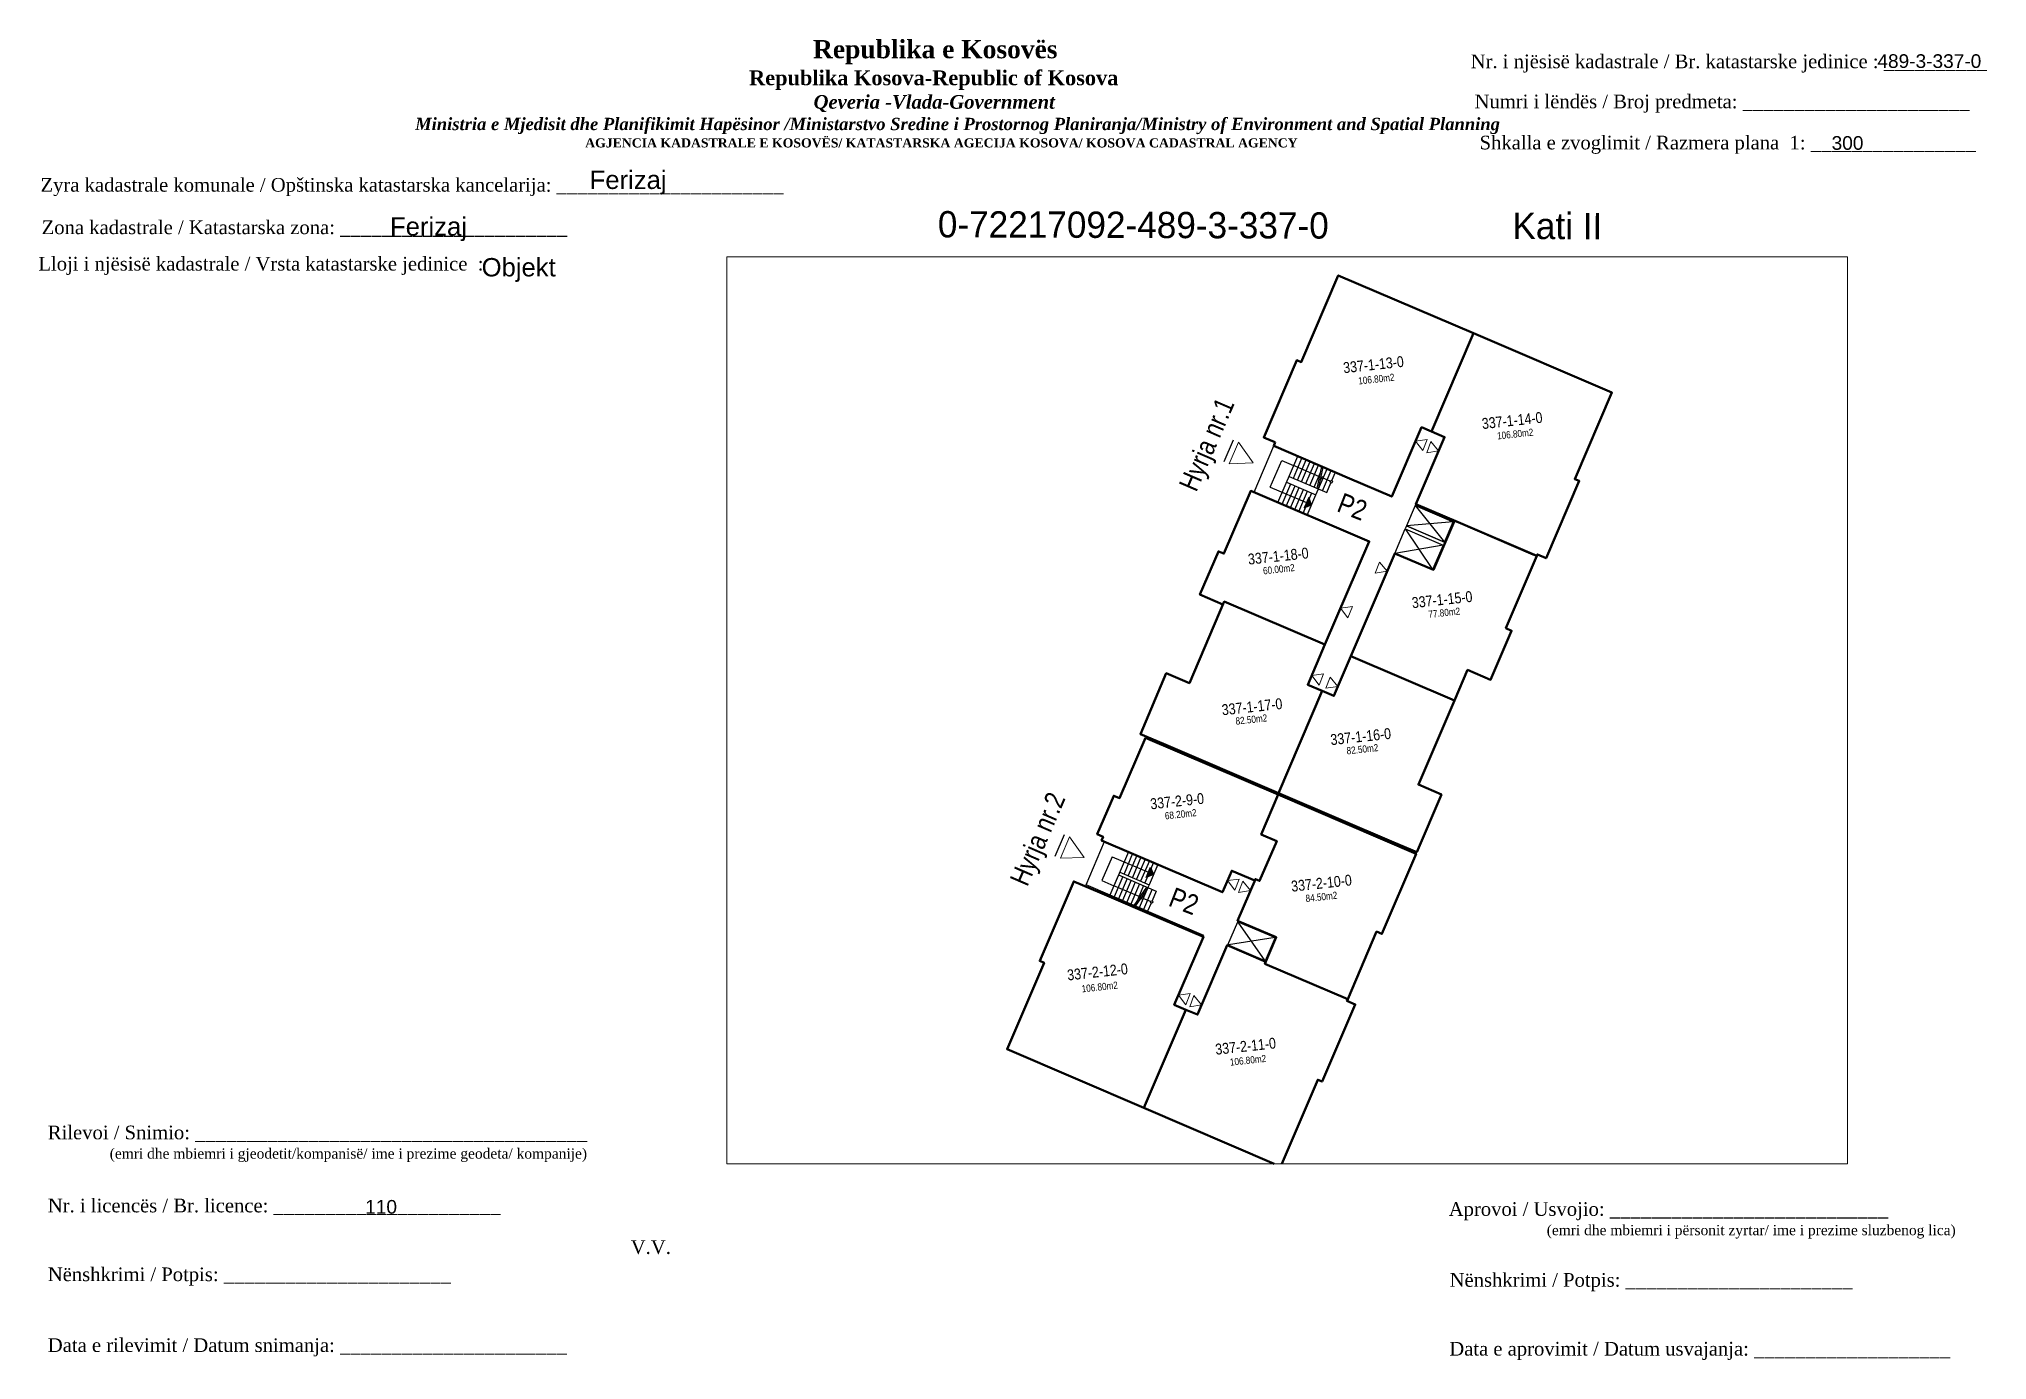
# Paper-space layout 'Kati 2' of a CAD drawing. Header units: feet, sheet in millimetres. Extents: x 2 to 288, y 2 to 196.
# The model-space entities are those that its viewports show. They can reach past a viewport. Long polylines and large blocks are cut down to what shows.
import ezdxf
from ezdxf.enums import TextEntityAlignment as Align

# ---------------------------------------------------------------- set-up
doc = ezdxf.new("R2010")
doc.units = ezdxf.units.FT
doc.header["$MEASUREMENT"] = 0
doc.layers.add('07 Kati 5', color=7, linetype='Continuous', lineweight=50)
doc.layers.add('Dyert', color=133, linetype='Continuous', lineweight=5)
doc.styles.add('Dimensionet CM', font='swissc.ttf', dxfattribs={"height": 15})

msp = doc.modelspace()

# ---------------------------------------------------------------- hatches: boundary and pattern name
at = {"layer": '07 Kati 5', "transparency": 33554687}
h = msp.add_hatch(color=0, dxfattribs=at)
h.dxf.hatch_style = 1
h.paths.add_polyline_path([(7512387.63, 4692984.96), (7512387.45, 4692985.42), (7512387.17, 4692984.77)])
h = msp.add_hatch(color=0, dxfattribs=at)
h.dxf.hatch_style = 1
h.paths.add_polyline_path([(7512377.56, 4692961.43), (7512377.1, 4692961.24), (7512377.38, 4692961.89)])

# ---------------------------------------------------------------- linework, layer by layer
for p, q in [((7512382.63, 4692989.07), (7512382.05, 4692987.69)), ((7512371.87, 4692963.96), (7512371.29, 4692962.58))]:
    msp.add_line(p, q)
at = {"color": 0, "ltscale": 10}
for p, q in [((7512385, 4692986.08), (7512385.73, 4692987.78)), ((7512385.49, 4692985.11), (7512386.75, 4692988.06)), ((7512385.73, 4692987.78), (7512386.49, 4692987.46)), ((7512386.04, 4692986.4), (7512387.91, 4692985.6)), ((7512386.2, 4692986.77), (7512388.6, 4692985.74)), ((7512374.93, 4692962.55), (7512374.28, 4692961.04)), ((7512375.97, 4692962.87), (7512374.79, 4692960.11)), ((7512374.28, 4692961.04), (7512375.05, 4692960.71)), ((7512375.34, 4692961.4), (7512377.74, 4692960.37)), ((7512375.42, 4692961.58), (7512377.29, 4692960.78))]:
    msp.add_line(p, q, dxfattribs=at)
at = {"color": 0, "lineweight": 40}
for points in [[(7512385.32, 4692988.94), (7512385.14, 4692989.02), (7512385.14, 4692989.02), (7512384.59, 4692989.25), (7512386.69, 4692994.17), (7512386.97, 4692994.05), (7512389.33, 4692999.57), (7512397.95, 4692995.88), (7512395.27, 4692989.63), (7512394.63, 4692989.9), (7512392.74, 4692985.49), (7512390.05, 4692986.64), (7512390.05, 4692986.64), (7512385.22, 4692988.71)], [(7512401.74, 4692981.8), (7512401.97, 4692981.71), (7512402.01, 4692981.8), (7512402.56, 4692981.56), (7512404.67, 4692986.48), (7512404.39, 4692986.6), (7512406.75, 4692992.11), (7512397.95, 4692995.88), (7512395.27, 4692989.63), (7512396.1, 4692989.27), (7512394.27, 4692985), (7512396.96, 4692983.85), (7512396.96, 4692983.85), (7512401.74, 4692981.8)], [(7512388.48, 4692976.06), (7512391.3, 4692982.63), (7512383.76, 4692985.85), (7512382.05, 4692981.86), (7512381.7, 4692982), (7512380.52, 4692979.25), (7512381.99, 4692978.62), (7512382.07, 4692978.8)], [(7512396.73, 4692983.95), (7512395.39, 4692980.82), (7512392.93, 4692981.87), (7512390.13, 4692975.33), (7512390.13, 4692975.32), (7512396.73, 4692972.5), (7512397.56, 4692974.45), (7512399.03, 4692973.83), (7512400.37, 4692976.95), (7512400, 4692977.11), (7512401.97, 4692981.71), (7512396.96, 4692983.85), (7512396.96, 4692983.85)], [(7512388.48, 4692976.06), (7512387.39, 4692973.51), (7512388.31, 4692973.12), (7512385.53, 4692966.61), (7512378.2, 4692969.74), (7512378.2, 4692969.74), (7512376.73, 4692970.37), (7512378.38, 4692974.24), (7512379.85, 4692973.61), (7512382.07, 4692978.8)], [(7512390.13, 4692975.32), (7512389.05, 4692972.8), (7512388.31, 4692973.12), (7512385.53, 4692966.61), (7512392.86, 4692963.47), (7512392.86, 4692963.47), (7512394.33, 4692962.84), (7512395.9, 4692966.52), (7512394.43, 4692967.15), (7512396.73, 4692972.5)], [(7512377.06, 4692970.13), (7512375.41, 4692966.29), (7512375.04, 4692966.44), (7512373.99, 4692963.99), (7512374.36, 4692963.83), (7512374.26, 4692963.6), (7512381.96, 4692960.3), (7512382.55, 4692961.67), (7512382.55, 4692961.67), (7512384.02, 4692961.04), (7512384.06, 4692961.14), (7512384.32, 4692961.02), (7512385.41, 4692963.56), (7512384.43, 4692963.98), (7512385.51, 4692966.51)], [(7512384.06, 4692961.14), (7512382.92, 4692958.48), (7512385.38, 4692957.43), (7512384.66, 4692955.75), (7512389.93, 4692953.49), (7512391.77, 4692957.79), (7512392.11, 4692957.65), (7512394.29, 4692962.75), (7512385.51, 4692966.51), (7512384.43, 4692963.98), (7512385.41, 4692963.56), (7512384.32, 4692961.02)], [(7512374.15, 4692960.28), (7512374.15, 4692960.28), (7512374.15, 4692960.28), (7512372.49, 4692960.99), (7512370.33, 4692955.93), (7512370.6, 4692955.81), (7512368.24, 4692950.3), (7512376.95, 4692946.57), (7512379.63, 4692952.82), (7512378.89, 4692953.14), (7512380.74, 4692957.46), (7512378.05, 4692958.61), (7512378.05, 4692958.61), (7512374.15, 4692960.28)], [(7512388.8, 4692953.98), (7512389.93, 4692953.49), (7512389.88, 4692953.38), (7512390.41, 4692953.16), (7512388.3, 4692948.24), (7512388.02, 4692948.36), (7512385.66, 4692942.84), (7512376.95, 4692946.57), (7512379.63, 4692952.82), (7512380.37, 4692952.51), (7512382.25, 4692956.92), (7512384.71, 4692955.87), (7512384.66, 4692955.75), (7512388.8, 4692953.98)]]:
    msp.add_lwpolyline(points, close=True, dxfattribs=at)
at = {"color": 0}
for points in [[(7512385.22, 4692988.71), (7512392.74, 4692985.49), (7512394.63, 4692989.9), (7512396.1, 4692989.27), (7512394.23, 4692984.91), (7512396.69, 4692983.86), (7512396.14, 4692982.56), (7512393.68, 4692983.62), (7512393.6, 4692983.43), (7512396.06, 4692982.38), (7512395.39, 4692980.82), (7512392.93, 4692981.87), (7512389.05, 4692972.8), (7512387.39, 4692973.51), (7512391.3, 4692982.63), (7512383.97, 4692985.77)], [(7512393.68, 4692983.62), (7512396.09, 4692982.58), (7512396.64, 4692983.88), (7512394.23, 4692984.91)], [(7512393.6, 4692983.43), (7512396.01, 4692982.4), (7512395.34, 4692980.84), (7512392.93, 4692981.87)], [(7512374.45, 4692963.52), (7512381.96, 4692960.31), (7512382.55, 4692961.67), (7512384.02, 4692961.04), (7512382.92, 4692958.48), (7512385.38, 4692957.43), (7512384.71, 4692955.87), (7512382.25, 4692956.92), (7512380.37, 4692952.51), (7512378.89, 4692953.14), (7512380.78, 4692957.55), (7512373.27, 4692960.77)], [(7512382.94, 4692958.42), (7512385.31, 4692957.41), (7512384.68, 4692955.93), (7512382.31, 4692956.95)]]:
    msp.add_lwpolyline(points, close=True, dxfattribs=at)
for points in [[(7512386.47, 4692986.65), (7512387.02, 4692987.94)], [(7512388.09, 4692986.77), (7512386.49, 4692987.46)], [(7512386.73, 4692986.54), (7512387.28, 4692987.83)], [(7512387, 4692986.43), (7512387.55, 4692987.71)], [(7512387.27, 4692986.31), (7512387.82, 4692987.6)], [(7512387.53, 4692986.2), (7512388.08, 4692987.48)], [(7512387.8, 4692986.08), (7512388.2, 4692987.01)], [(7512387.99, 4692986), (7512388.28, 4692987.4)], [(7512388.07, 4692985.97), (7512388.62, 4692987.26)], [(7512388.08, 4692985.96), (7512388.37, 4692987.36)], [(7512388.33, 4692985.86), (7512388.88, 4692987.14)], [(7512388.93, 4692986.5), (7512389.15, 4692987.03)], [(7512385.76, 4692985), (7512386.31, 4692986.29)], [(7512386.02, 4692984.88), (7512386.58, 4692986.17)], [(7512386.29, 4692984.77), (7512386.84, 4692986.06)], [(7512386.56, 4692984.66), (7512387.11, 4692985.94)], [(7512386.82, 4692984.54), (7512387.38, 4692985.83)], [(7512387.09, 4692984.43), (7512387.64, 4692985.72)], [(7512387.36, 4692984.31), (7512387.91, 4692985.6)], [(7512388.24, 4692986.71), (7512388.41, 4692986.78)], [(7512388.24, 4692986.71), (7512388.31, 4692986.54)], [(7512388.82, 4692986.46), (7512388.36, 4692986.66)], [(7512388.6, 4692985.74), (7512388.86, 4692986.36)], [(7512387.63, 4692984.96), (7512387.45, 4692985.42), (7512387.17, 4692984.77), (7512387.63, 4692984.96)], [(7512394.23, 4692984.91), (7512396.09, 4692982.58)], [(7512393.6, 4692983.43), (7512395.34, 4692980.84)], [(7512396.64, 4692983.88), (7512393.68, 4692983.62)], [(7512396.01, 4692982.4), (7512392.93, 4692981.87)], [(7512376.24, 4692962.76), (7512375.69, 4692961.47)], [(7512376.51, 4692962.64), (7512375.95, 4692961.36)], [(7512376.77, 4692962.53), (7512376.22, 4692961.24)], [(7512377.04, 4692962.41), (7512376.49, 4692961.13)], [(7512377.31, 4692962.3), (7512376.75, 4692961.01)], [(7512377.57, 4692962.19), (7512377.02, 4692960.9)], [(7512377.84, 4692962.07), (7512377.29, 4692960.78)], [(7512375.3, 4692961.31), (7512374.79, 4692960.11)], [(7512375.61, 4692961.29), (7512375.06, 4692960)], [(7512375.88, 4692961.17), (7512375.33, 4692959.88)], [(7512376.14, 4692961.06), (7512375.59, 4692959.77)], [(7512376.41, 4692960.94), (7512375.86, 4692959.66)], [(7512376.68, 4692960.83), (7512376.13, 4692959.54)], [(7512377.56, 4692961.43), (7512377.1, 4692961.24), (7512377.38, 4692961.89), (7512377.56, 4692961.43)], [(7512376.65, 4692960.03), (7512375.05, 4692960.71)], [(7512377.13, 4692960.63), (7512376.32, 4692959.46)], [(7512377.23, 4692960.59), (7512376.41, 4692959.42)], [(7512376.94, 4692960.72), (7512376.55, 4692959.79)], [(7512377.21, 4692960.6), (7512376.66, 4692959.31)], [(7512376.79, 4692959.96), (7512376.97, 4692960.03)], [(7512376.79, 4692959.96), (7512376.86, 4692959.79)], [(7512377.37, 4692959.71), (7512376.91, 4692959.91)], [(7512377.48, 4692960.49), (7512376.92, 4692959.2)], [(7512377.42, 4692959.61), (7512377.19, 4692959.09)], [(7512377.74, 4692960.37), (7512377.48, 4692959.76)], [(7512384.68, 4692955.93), (7512382.95, 4692958.39)], [(7512385.31, 4692957.41), (7512382.34, 4692956.96)]]:
    msp.add_lwpolyline(points, dxfattribs=at)
at = {"color": 0, "ltscale": 10}
for points in [[(7512385, 4692986.08), (7512387.31, 4692985.1)], [(7512387.91, 4692985.6), (7512388.07, 4692985.97)], [(7512374.93, 4692962.55), (7512377.24, 4692961.57)], [(7512377.29, 4692960.78), (7512377.21, 4692960.6)]]:
    msp.add_lwpolyline(points, dxfattribs=at)
at = {"color": 0}
for centre in [(7512388.89, 4692986.43), (7512377.45, 4692959.68)]:
    msp.add_circle(centre, 0.08, dxfattribs=at)
at = {"layer": 'Dyert', "color": 0}
for p, q in [((7512382.39, 4692987.57), (7512382.97, 4692988.95)), ((7512382.97, 4692988.95), (7512383.92, 4692987.64)), ((7512383.92, 4692987.64), (7512382.39, 4692987.57)), ((7512371.64, 4692962.46), (7512372.22, 4692963.83)), ((7512372.22, 4692963.83), (7512373.16, 4692962.52)), ((7512373.16, 4692962.52), (7512371.64, 4692962.46))]:
    msp.add_line(p, q, dxfattribs=at)
for points in [[(7512395, 4692989.12), (7512394.72, 4692988.41), (7512394.25, 4692989.02)], [(7512395.23, 4692988.99), (7512395.72, 4692988.39), (7512394.96, 4692988.27)], [(7512391.95, 4692981.32), (7512392.44, 4692980.73), (7512391.68, 4692980.61)], [(7512390.23, 4692978.49), (7512389.95, 4692977.77), (7512389.48, 4692978.38)], [(7512388.4, 4692974.21), (7512388.12, 4692973.49), (7512387.65, 4692974.1)], [(7512388.82, 4692973.99), (7512389.3, 4692973.4), (7512388.54, 4692973.28)], [(7512383.03, 4692961.14), (7512382.74, 4692960.43), (7512382.27, 4692961.04)], [(7512383.26, 4692961), (7512383.74, 4692960.41), (7512382.98, 4692960.29)], [(7512379.91, 4692953.86), (7512379.63, 4692953.14), (7512379.16, 4692953.75)], [(7512380.14, 4692953.72), (7512380.63, 4692953.12), (7512379.87, 4692953.01)]]:
    msp.add_lwpolyline(points, close=True, dxfattribs=at)

# ---------------------------------------------------------------- texts
at = {"layer": 'Dyert', "color": 0, "lineweight": 20, "style": 'Dimensionet CM'}
for s, p in [('337-1-13-0', (7512391.57, 4692993.89)), ('337-1-14-0', (7512400.4, 4692990.33)), ('337-1-18-0', (7512385.51, 4692981.7)), ('337-1-15-0', (7512395.94, 4692978.93)), ('337-1-17-0', (7512383.84, 4692972.11)), ('337-1-16-0', (7512390.76, 4692970.21)), ('337-2-9-0', (7512379.07, 4692966.1)), ('337-2-10-0', (7512388.26, 4692960.88)), ('337-2-12-0', (7512374, 4692955.23)), ('337-2-11-0', (7512383.43, 4692950.5))]:
    msp.add_text(s, height=0.691, rotation=6.1416, dxfattribs=at).set_placement(p, align=Align.MIDDLE_CENTER)
at = {"layer": 'Dyert', "color": 0, "style": 'Dimensionet CM'}
for s, p in [('Hyrja nr.1', (7512380.29, 4692985.72)), ('Hyrja nr.2', (7512369.53, 4692960.6))]:
    msp.add_text(s, height=1.249, rotation=66.623, dxfattribs=at).set_placement(p)
at = {"layer": 'Dyert', "color": 0, "lineweight": 20, "attachment_point": 3, "style": 'Dimensionet CM'}
for s, insert, char_height, width, rotation in [('106.80m2', (7512392.88, 4692993.32), 0.454, 1.7296, 6.1416), ('106.80m2', (7512401.72, 4692989.82), 0.454, 1.7296, 6.1416), ('P2', (7512391.29, 4692985.11), 1.272, 20.46, 338.7049), ('60.00m2', (7512386.53, 4692981.2), 0.454, 1.7296, 6.1416), ('77.80m2', (7512397.06, 4692978.43), 0.454, 1.7296, 6.1416), ('82.50m2', (7512384.78, 4692971.63), 0.454, 1.7296, 6.1416), ('82.50m2', (7512391.85, 4692969.74), 0.454, 1.7296, 6.1416), ('68.20m2', (7512380.28, 4692965.6), 0.454, 1.7296, 6.1416), ('P2', (7512380.57, 4692960), 1.272, 20.46, 338.7049), ('84.50m2', (7512389.24, 4692960.34), 0.454, 1.7296, 6.1416), ('106.80m2', (7512375.27, 4692954.62), 0.454, 1.7296, 6.1416), ('106.80m2', (7512384.71, 4692949.95), 0.454, 1.7296, 6.1416)]:
    msp.add_mtext(s, dxfattribs=dict(at, insert=insert, char_height=char_height, width=width, rotation=rotation))

psp = doc.layouts.new('Kati 2')

# ---------------------------------------------------------------- texts
at = {"attachment_point": 1}
for s, insert, char_height, width in [('\\pi77.297;{\\fBook Antiqua|b1|i0|c0|p18;\\H1.333x;Republika e Kosovës\\fTimes New Roman|b1|i0|c0|p18;\\P\\pi67.927;\\fBook Antiqua|b1|i0|c0|p18;\\H0.8125x;Republika Kosova-Republic of Kosova\\fTimes New Roman|b1|i0|c0|p18;\\P\\pi77.378;\\fBook Antiqua|b1|i1|c0|p18;\\H0.9233x;Qeveria -Vlada-Government \\P\\pi13.032,l6,t23.033;\\fTimes New Roman|b1|i1|c0|p18;\\H0.9x;Ministria e Mjedisit dhe Planifikimit Hapësinor /Ministarstvo Sredine i Prostornog Planiranja/Ministry of Environment and Spatial Planning\\P\\pi43.931,l0,tz;\\fBook Antiqua|b1|i0|c0|p18;\\H0.7406x;AGJENCIA KADASTRALE E KOSOVËS/ KATASTARSKA AGECIJA KOSOVA/ KOSOVA CADASTRAL AGENCY}', (38.54, 195.74), 2, 191.8237), ('{\\fTimes New Roman|b0|i0|c0|p18;Nr. i njësisë kadastrale / Br. katastarske jedinice : __________}', (212.14, 193.62), 2, 98.5379), ('{\\fArial|b0|i0|c0|p34;489-3-337-0}', (271.69, 193.66), 2, 29.4868), ('{\\fTimes New Roman|b0|i0|c0|p18; Numri i lëndës / Broj predmeta: ______________________}', (211.95, 187.75), 2, 83.344), ('{\\fTimes New Roman|b0|i0|c0|p18; Shkalla e zvoglimit / Razmera plana  1: ________________}', (212.69, 181.73), 2, 98.5379), ('{\\fArial|b0|i0|c0|p34;300}', (264.99, 181.67), 2, 29.4868), ('{\\fTimes New Roman|b0|i0|c0|p18; Zyra kadastrale komunale / Opštinska katastarska kancelarija: ______________________}', (1.96, 175.54), 2, 114.6874), ('{\\fArial|b0|i0|c0|p34;Ferizaj}', (83.13, 176.62), 2.6863, 39.6044), ('{\\fTimes New Roman|b0|i0|c0|p18; Zona kadastrale / Katastarska zona: ______________________}', (2.13, 169.32), 2, 83.344), ('{\\fArial|b0|i0|c0|p34;Ferizaj}', (53.9, 169.79), 2.6863, 39.6044), ('{\\fTimes New Roman|b0|i0|c0|p18; Lloji i njësisë kadastrale / Vrsta katastarske jedinice  : }', (1.65, 163.99), 2, 83.344), ('{\\fArial|b0|i0|c0|p34;Objekt}', (67.31, 163.82), 2.6863, 39.6044), ('{\\fTimes New Roman|b0|i0|c0|p18; Rilevoi / Snimio: ______________________________________\\P             \\H0.75x;(emri dhe mbiemri i gjeodetit/kompanisë/ ime i prezime geodeta/ kompanije)}', (3.03, 36.79), 2, 87.3883), ('{\\fTimes New Roman|b0|i0|c0|p18; Nr. i licencës / Br. licence: ______________________\\P                                }', (3.03, 26.09), 2, 83.344), ('{\\fArial|b0|i0|c0|p34;110}', (50.25, 25.9), 2.0032, 371.0481), ('{\\fTimes New Roman|b0|i0|c0|p18; Aprovoi / Usvojio: ___________________________\\P                    \\H0.75x;(emri dhe mbiemri i përsonit zyrtar/ ime i prezime sluzbenog lica)}', (208.17, 25.58), 2, 83.344), ('{\\fTimes New Roman|b0|i0|c0|p18;V.V.                                 }', (89.15, 20), 2, 9.4297), ('{\\fTimes New Roman|b0|i0|c0|p18; Nënshkrimi / Potpis: ______________________\\P                                 }', (3.03, 16.02), 2, 83.344), ('{\\fTimes New Roman|b0|i0|c0|p18; Nënshkrimi / Potpis: ______________________\\P                                 }', (208.3, 15.2), 2, 83.344), ('{\\fTimes New Roman|b0|i0|c0|p18; Data e rilevimit / Datum snimanja: ______________________\\P                                 }', (3.03, 5.65), 2, 83.344), ('{\\fTimes New Roman|b0|i0|c0|p18; Data e aprovimit / Datum usvajanja: ___________________\\P                                 }', (208.25, 5.12), 2, 83.344)]:
    psp.add_mtext(s, dxfattribs=dict(at, insert=insert, char_height=char_height, width=width))
at = {"width": 114.1591, "attachment_point": 1, "rotation": 359.8086}
for s, insert, char_height in [('0-72217092-489-3-337-0', (134.12, 170.7), 3.8498), ('Kati II', (218.26, 170.46), 3.85)]:
    psp.add_mtext(s, dxfattribs=dict(at, insert=insert, char_height=char_height))

# ---------------------------------------------------------------- viewports
at = {"layer": '0'}
psp.add_viewport(center=(185.25, 97.6), size=(164.1, 132.7623), view_center_point=(7512386.07, 4692971.88), view_height=57.7227, dxfattribs=at)

doc.saveas('drawing.dxf')
